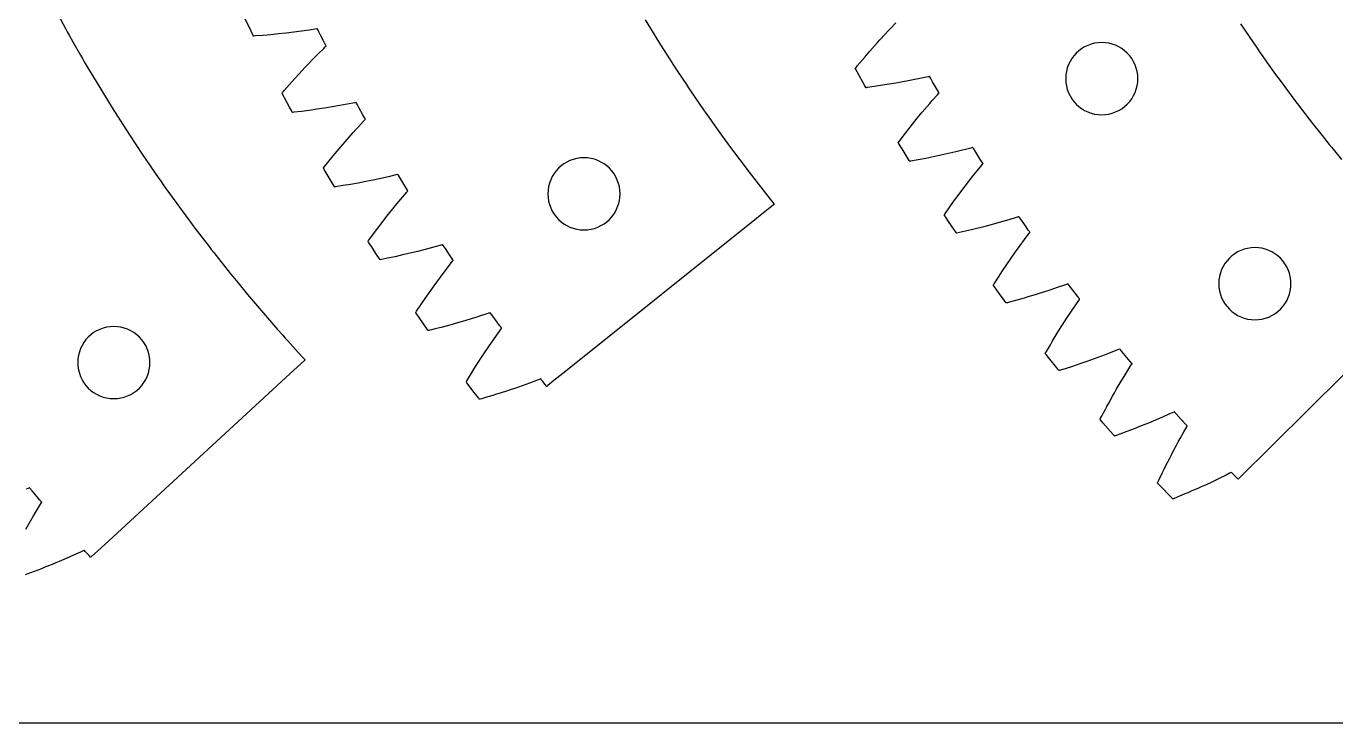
# Model space of a CAD drawing. Extents: x 0 to 264, y 0 to 116.
# Drawn here: x 141.98 to 191.33, y 0.14 to 26.4 of the extents above; entities that cross this region are included whole.
import ezdxf

# ---------------------------------------------------------------- set-up
doc = ezdxf.new("R2010")
doc.units = 0
doc.layers.add('Layer_1', color=7, linetype='CONTINUOUS')

msp = doc.modelspace()

# ---------------------------------------------------------------- linework, layer by layer
at = {"layer": 'Layer_1', "color": 7}
for points in [[(264.018471, 0.141992), (264.018471, 115.786301), (176.058963, 115.786301), (0.139999, 115.786301), (0.139999, 0.141992), (88.099499, 0.141992), (264.018471, 0.141992)], [(143.175276, 26.826811), (143.452791, 26.318072), (143.522336, 26.190863), (143.592844, 26.064444), (143.736004, 25.812417), (144.022304, 25.308512), (144.093777, 25.182652), (144.16718, 25.057927), (144.314587, 24.808443), (144.609498, 24.309508), (145.215325, 23.32123), (145.839801, 22.344564), (146.160024, 21.861345), (146.320191, 21.619755), (146.400353, 21.499017), (146.482466, 21.379417), (146.81097, 20.901784), (146.975172, 20.663005), (147.05827, 20.543963), (147.142273, 20.426017), (147.478925, 19.954105), (147.647282, 19.718079), (147.81911, 19.484693), (148.163774, 19.018538), (148.33657, 18.785809), (148.51286, 18.555677), (148.865421, 18.095395), (148.953324, 17.980341), (149.043159, 17.866323), (149.223309, 17.639276), (149.58371, 17.185098), (149.674509, 17.071854), (149.766254, 16.959879), (149.950286, 16.735913), (150.318292, 16.28788), (150.693366, 15.845742), (151.069517, 15.404451), (151.452603, 14.969149), (151.644144, 14.751555), (151.739792, 14.642759), (151.837057, 14.535195), (152.22748, 14.10644), (152.422708, 13.892008), (152.471961, 13.838061), (152.484528, 13.82456), (152.486055, 13.822886), (152.485457, 13.821306), (152.482135, 13.818244), (152.475455, 13.8121), (152.448407, 13.788006), (152.341775, 13.689705), (151.915309, 13.296601), (145.092282, 7.007129), (144.665816, 6.614025), (144.452631, 6.417426), (144.425583, 6.393332), (144.412087, 6.380813), (144.410427, 6.379851), (144.408881, 6.381507), (144.405833, 6.384838), (144.399672, 6.391501), (144.350421, 6.444522), (144.252168, 6.551106), (144.202918, 6.604107), (144.178745, 6.631088), (144.166215, 6.643607), (144.149786, 6.636097), (144.017726, 6.576354), (143.753648, 6.456175), (143.62161, 6.396431), (143.488221, 6.339558), (143.221323, 6.225659), (143.087818, 6.168805), (142.953365, 6.113859), (142.683862, 6.006313), (142.549121, 5.952349), (142.413606, 5.90031), (142.141592, 5.799218), (142.005578, 5.749104), (141.937986, 5.724048)], [(165.297513, 26.645117), (165.60034, 26.150804), (165.751705, 25.903724), (165.906814, 25.658956), (166.21806, 25.169961), (166.374135, 24.925751), (166.533917, 24.683968), (166.853444, 24.200383), (166.933626, 24.079434), (167.014751, 23.959544), (167.178685, 23.720476), (167.506438, 23.24238), (167.588528, 23.123147), (167.672552, 23.005009), (167.840443, 22.768696), (168.176304, 22.296205), (168.519579, 21.829085), (168.863953, 21.362758), (169.215644, 20.901917), (169.391547, 20.671499), (169.479451, 20.556231), (169.569285, 20.442233), (169.928721, 19.987365), (170.108465, 19.75993), (170.153875, 19.703076), (170.16548, 19.688613), (170.166868, 19.68684), (170.165731, 19.685359), (170.162197, 19.682508), (170.155131, 19.676864), (170.127117, 19.653733), (170.013901, 19.563137), (169.560965, 19.200695), (162.314774, 13.401336), (161.861935, 13.038912), (161.635525, 12.857621), (161.607511, 12.83451), (161.59303, 12.822916), (161.591388, 12.822705), (161.58998, 12.824477), (161.58714, 12.828002), (161.581485, 12.835069), (161.536095, 12.891942), (161.445276, 13.005091), (161.399886, 13.061944), (161.377664, 13.089873), (161.366079, 13.103372), (161.348682, 13.097036), (161.212784, 13.045959), (160.940885, 12.944484), (160.804967, 12.893407), (160.667889, 12.845237), (160.393676, 12.749807), (160.256598, 12.702585), (160.118671, 12.657286), (159.842217, 12.568634), (159.703979, 12.52432), (159.565165, 12.48191), (159.286685, 12.399981), (159.147502, 12.359516), (159.077959, 12.339275), (159.069253, 12.336712), (159.064906, 12.335423), (159.062725, 12.334807), (159.061026, 12.335654), (159.050409, 12.350098), (159.028206, 12.379006), (158.851318, 12.608656), (158.674446, 12.838306), (158.585597, 12.953168), (158.563375, 12.982095), (158.557855, 12.989261), (158.555111, 12.992862), (158.556483, 12.996655), (158.565923, 13.012084), (158.603592, 13.073753), (158.754668, 13.321061), (158.830002, 13.444689), (158.907288, 13.567467), (159.22189, 14.054229), (159.547518, 14.53377), (159.884229, 15.005682), (159.889498, 15.013079), (159.892145, 15.016757), (159.889517, 15.020417), (159.8789, 15.034861), (159.857663, 15.063769), (159.814204, 15.12257), (159.72821, 15.239263), (159.556188, 15.472571), (159.470214, 15.589284), (159.464827, 15.596562), (159.45643, 15.594406), (159.439034, 15.588782), (159.404281, 15.577208), (159.335684, 15.555059), (159.059809, 15.465425), (158.921882, 15.420145), (158.783164, 15.377736), (158.505167, 15.293882), (158.366178, 15.252455), (158.226687, 15.212935), (157.946756, 15.135838), (157.806802, 15.0973), (157.666538, 15.059705), (157.384871, 14.98937), (157.244048, 14.954665), (157.173521, 14.937331), (157.138768, 14.928531), (157.130042, 14.926567), (157.124809, 14.933961), (157.114192, 14.948425), (156.947071, 15.185317), (156.779973, 15.422189), (156.696895, 15.540615), (156.655366, 15.599393), (156.652762, 15.60311), (156.651698, 15.604959), (156.652953, 15.606827), (156.657994, 15.614359), (156.667646, 15.629766), (156.687957, 15.659656), (157.011345, 16.140718), (157.345563, 16.614386), (157.690789, 17.080137), (158.046747, 17.537817), (158.06895, 17.566725), (158.07173, 17.570306), (158.071941, 17.572118), (158.070688, 17.574006), (158.065608, 17.581516), (158.055956, 17.596942), (158.015392, 17.656686), (157.934245, 17.776865), (157.772165, 18.017106), (157.69104, 18.137285), (157.670748, 18.167158), (157.669281, 18.168504), (157.667099, 18.167869), (157.662736, 18.166676), (157.65399, 18.164209), (157.636614, 18.159318), (157.567071, 18.140039), (157.287623, 18.061963), (157.14794, 18.02246), (157.007695, 17.984885), (156.726396, 17.912605), (156.444942, 17.84223), (156.162098, 17.776709), (155.87908, 17.712154), (155.594713, 17.653353), (155.310324, 17.594594), (155.152877, 17.837147), (154.995914, 18.080759), (154.917682, 18.202574), (154.878083, 18.26328), (154.868412, 18.278707), (154.863506, 18.286315), (154.861054, 18.290128), (154.859838, 18.292036), (154.860072, 18.293904), (154.881326, 18.322812), (155.224043, 18.790296), (155.577664, 19.249709), (155.941827, 19.700805), (156.316147, 20.143637), (156.339314, 20.171562), (156.350899, 20.185064), (156.35677, 20.191978), (156.359702, 20.195424), (156.361153, 20.197157), (156.360185, 20.199065), (156.322519, 20.260733), (156.246218, 20.384186), (156.094371, 20.631015), (156.018052, 20.754467), (155.998745, 20.785283), (155.989246, 20.800709), (155.984516, 20.808434), (155.983319, 20.810358), (155.981425, 20.81059), (155.977006, 20.809531), (155.906495, 20.79316), (155.624059, 20.726677), (155.341331, 20.661136), (155.057328, 20.601393), (154.773249, 20.541632), (154.487914, 20.488631), (154.202559, 20.435627), (153.916067, 20.389387), (153.629479, 20.343125), (153.611117, 20.340216), (153.602179, 20.338754), (153.599978, 20.338483), (153.598818, 20.340427), (153.59654, 20.344339), (153.578199, 20.375172), (153.541496, 20.437822), (153.468073, 20.562818), (153.321439, 20.812805), (153.248035, 20.937779), (153.211332, 21.000429), (153.192971, 21.031265), (153.183802, 21.046672), (153.17934, 21.054492), (153.185018, 21.061559), (153.54694, 21.514503), (153.919214, 21.958972), (154.30143, 22.394946), (154.398523, 22.502588), (154.496832, 22.609073), (154.69353, 22.82214), (154.742763, 22.875161), (154.755331, 22.888643), (154.760428, 22.895422), (154.756008, 22.903338), (154.738632, 22.935136), (154.668104, 23.06167), (154.526779, 23.314663), (154.456288, 23.441158), (154.420533, 23.504771), (154.411711, 23.520197), (154.409315, 23.523761), (154.404856, 23.522895), (154.395955, 23.521179), (154.3602, 23.514304), (154.075155, 23.459395), (153.789995, 23.405431), (153.503715, 23.357225), (153.217395, 23.309058), (152.930149, 23.267611), (152.642768, 23.226164), (152.354633, 23.190516), (152.066382, 23.155828), (152.030647, 23.151516), (152.012286, 23.149357), (152.010045, 23.149109), (152.008405, 23.149995), (152.006283, 23.153999), (152.002033, 23.161992), (151.968228, 23.225605), (151.900616, 23.353564), (151.628602, 23.865307), (151.620087, 23.881698), (151.630727, 23.89518), (151.65488, 23.92216), (151.7022, 23.97707), (151.797825, 24.086464), (151.988133, 24.305232), (152.378167, 24.734275), (152.477174, 24.840181), (152.577453, 24.944934), (152.777972, 25.15434), (152.879004, 25.258341), (152.981697, 25.360687), (153.18714, 25.565278), (153.238321, 25.616335), (153.264424, 25.642356), (153.276994, 25.654895), (153.269137, 25.671283), (153.203456, 25.800609), (153.072863, 26.059266), (153.007181, 26.188571), (152.974342, 26.253169), (152.957891, 26.28593), (152.953839, 26.294018), (152.951792, 26.298062), (152.947737, 26.298198), (152.929376, 26.295539), (152.642305, 26.252167), (152.355211, 26.208795), (152.067195, 26.172163), (151.779137, 26.136513), (151.490406, 26.106642), (151.201597, 26.077714), (151.057006, 26.065195), (150.912302, 26.053641), (150.622895, 26.031472), (150.550476, 26.025887), (150.54142, 26.025176), (150.536885, 26.024849), (150.534934, 26.028913), (150.527114, 26.045301), (150.511648, 26.078081), (150.448865, 26.208756), (150.19859, 26.731437)], [(187.646508, 9.324828), (187.442706, 9.531057), (187.417586, 9.557097), (187.405018, 9.569614), (187.398666, 9.576065), (187.395479, 9.579263), (187.39382, 9.580516), (187.391794, 9.579514), (187.327057, 9.546734), (187.197142, 9.482159), (186.937427, 9.35283), (186.806992, 9.289237), (186.675629, 9.227549), (186.412903, 9.104404), (186.281345, 9.043679), (186.148514, 8.984897), (185.882892, 8.868091), (185.750062, 8.80931), (185.615998, 8.754384), (185.347652, 8.643852), (185.21349, 8.588906), (185.197059, 8.582011), (185.188679, 8.578562), (185.184491, 8.576829), (185.182657, 8.577216), (185.181113, 8.578853), (185.155995, 8.604871), (185.105757, 8.65691), (184.705856, 9.076806), (184.655641, 9.128845), (184.630523, 9.154863), (184.617953, 9.168345), (184.611718, 9.174912), (184.610155, 9.176549), (184.609864, 9.178397), (184.611814, 9.182501), (184.673615, 9.313367), (184.797931, 9.575103), (184.859772, 9.705972), (184.924486, 9.835588), (185.054982, 10.094242), (185.120664, 10.223568), (185.188296, 10.351855), (185.324967, 10.607331), (185.393525, 10.735098), (185.463107, 10.862115), (185.60586, 11.114337), (185.677353, 11.240369), (185.713071, 11.30302), (185.721972, 11.318429), (185.726451, 11.326326), (185.727571, 11.32829), (185.726451, 11.329983), (185.723361, 11.333356), (185.699228, 11.360336), (185.503727, 11.574464), (185.308209, 11.788609), (185.258958, 11.842575), (185.246388, 11.856054), (185.243337, 11.859407), (185.241813, 11.861083), (185.239939, 11.86112), (185.231676, 11.857423), (185.198837, 11.842959), (185.066409, 11.784181), (184.801425, 11.66585), (184.668806, 11.607069), (184.534954, 11.551158), (184.267286, 11.439184), (184.133394, 11.383275), (183.998362, 11.330291), (183.728066, 11.224655), (183.592938, 11.171651), (183.456845, 11.121559), (183.18408, 11.022372), (183.047677, 10.973223), (183.013872, 10.960684), (182.996496, 10.954504), (182.992228, 10.952963), (182.990103, 10.952172), (182.988579, 10.953809), (182.982613, 10.960628), (182.935273, 11.015554), (182.553348, 11.451819), (182.457722, 11.560906), (182.446117, 11.574405), (182.443145, 11.577814), (182.445211, 11.581802), (182.449439, 11.589831), (182.466815, 11.621629), (182.50062, 11.685245), (182.635844, 11.941587), (182.703476, 12.069739), (182.773038, 12.196851), (182.914327, 12.449824), (182.984854, 12.576378), (183.057292, 12.702026), (183.204604, 12.951627), (183.352686, 13.20073), (183.505864, 13.446769), (183.582206, 13.569738), (183.620836, 13.631427), (183.640143, 13.662262), (183.649719, 13.677669), (183.651246, 13.681465), (183.64833, 13.68495), (183.6425, 13.691884), (183.456171, 13.913925), (183.269839, 14.135947), (183.223464, 14.191838), (183.200297, 14.219803), (183.188714, 14.233285), (183.172283, 14.226582), (183.037446, 14.172619), (182.767749, 14.065476), (182.632892, 14.011492), (182.496895, 13.961381), (182.224688, 13.860673), (182.088576, 13.810559), (181.951613, 13.762372), (181.67711, 13.667924), (181.53984, 13.620699), (181.402008, 13.57542), (181.125362, 13.487713), (180.987048, 13.443399), (180.917466, 13.42123), (180.90011, 13.416839), (180.888507, 13.431323), (180.866305, 13.459248), (180.502989, 13.911035), (180.412209, 14.023972), (180.389042, 14.051938), (180.383347, 14.058988), (180.380507, 14.06251), (180.380256, 14.064361), (180.381416, 14.066325), (180.390509, 14.081732), (180.427229, 14.144382), (180.573093, 14.394852), (180.645531, 14.520037), (180.719902, 14.644435), (180.871653, 14.89136), (181.024194, 15.137785), (181.181815, 15.381012), (181.339648, 15.624045), (181.503001, 15.86344), (181.666317, 16.102816), (181.671434, 16.110309), (181.674002, 16.114065), (181.671762, 16.117666), (181.661105, 16.13211), (181.638902, 16.161018), (181.594478, 16.218834), (181.505609, 16.333718), (181.32874, 16.563365), (181.239891, 16.67823), (181.234348, 16.685412), (181.226104, 16.683488), (181.208708, 16.677519), (181.174904, 16.665942), (181.106307, 16.641829), (180.832382, 16.546438), (180.695419, 16.498251), (180.557591, 16.452971), (180.281425, 16.363338), (180.143381, 16.318984), (180.00476, 16.276594), (179.726567, 16.193702), (179.587483, 16.152275), (179.447972, 16.11181), (179.167869, 16.035678), (179.027819, 15.998083), (178.958257, 15.978804), (178.923484, 15.96931), (178.914738, 15.966923), (178.909294, 15.974049), (178.898677, 15.988493), (178.554707, 16.455108), (178.468734, 16.571745), (178.425275, 16.630523), (178.422571, 16.634164), (178.421239, 16.635993), (178.4223, 16.637881), (178.427185, 16.645526), (178.43682, 16.660955), (178.456147, 16.691768), (178.612357, 16.935882), (178.76932, 17.179496), (178.931305, 17.419853), (179.093481, 17.659999), (179.26118, 17.896408), (179.42886, 18.132817), (179.601848, 18.365433), (179.775144, 18.597778), (179.7964, 18.626706), (179.799104, 18.630347), (179.799702, 18.632156), (179.79841, 18.634005), (179.793178, 18.641402), (179.782538, 18.655865), (179.741009, 18.714644), (179.657934, 18.83309), (179.490853, 19.069962), (179.407775, 19.188408), (179.386498, 19.218278), (179.385166, 19.219991), (179.382984, 19.219319), (179.378641, 19.21801), (179.369954, 19.215371), (179.352578, 19.210093), (179.283035, 19.188887), (179.005326, 19.105053), (178.866413, 19.062644), (178.727018, 19.022179), (178.167374, 18.867987), (177.604333, 18.726509), (177.038181, 18.597855), (177.036366, 18.598337), (177.03509, 18.600206), (177.032542, 18.603959), (177.027484, 18.611472), (177.017832, 18.626898), (176.997541, 18.656769), (176.956997, 18.716512), (176.875849, 18.836691), (176.713769, 19.076952), (176.632622, 19.197111), (176.592041, 19.256875), (176.572734, 19.286745), (176.593991, 19.316618), (176.760299, 19.55399), (176.926838, 19.791245), (177.098765, 20.024536), (177.270712, 20.257863), (177.447869, 20.487321), (177.625319, 20.716488), (177.80738, 20.942094), (177.990254, 21.167005), (178.013422, 21.194968), (178.025007, 21.209415), (178.030722, 21.216442), (178.033578, 21.219967), (178.035006, 21.22172), (178.034388, 21.223588), (177.99481, 21.284294), (177.91658, 21.40611), (177.759577, 21.649741), (177.681345, 21.771559), (177.662038, 21.802392), (177.652367, 21.817818), (177.647481, 21.825407), (177.646248, 21.827332), (177.64451, 21.827891), (177.640107, 21.826776), (177.569599, 21.80846), (177.007212, 21.66438), (176.441758, 21.533127), (175.873404, 21.414701), (175.302446, 21.309736), (175.28505, 21.306463), (175.276112, 21.304846), (175.273891, 21.304402), (175.272579, 21.306076), (175.270222, 21.309928), (175.250896, 21.340784), (175.21321, 21.402469), (175.136929, 21.525905), (174.985062, 21.772694), (174.90878, 21.896146), (174.871095, 21.957834), (174.851768, 21.98867), (174.842269, 22.004077), (174.837539, 22.011801), (174.842771, 22.019023), (175.018965, 22.249249), (175.195159, 22.479477), (175.376372, 22.705754), (175.55795, 22.931747), (175.744107, 23.15398), (175.931014, 23.375541), (176.025677, 23.485184), (176.121283, 23.59371), (176.313425, 23.810824), (176.361711, 23.864807), (176.373293, 23.878289), (176.378661, 23.885124), (176.374067, 23.892945), (176.355725, 23.92378), (176.282302, 24.048774), (176.135688, 24.29878), (176.062282, 24.423774), (176.025581, 24.486404), (176.016409, 24.501831), (176.014092, 24.505683), (176.009673, 24.50474), (176.000771, 24.502813), (175.965053, 24.495227), (175.397281, 24.374182), (174.826862, 24.266057), (174.254089, 24.171628), (173.679231, 24.089699), (173.643513, 24.084653), (173.625171, 24.08211), (173.621099, 24.082321), (173.618858, 24.086273), (173.614438, 24.094166), (173.57872, 24.157782), (173.508193, 24.28422), (173.366887, 24.537193), (173.225562, 24.790146), (173.216737, 24.805572), (173.216584, 24.80746), (173.218032, 24.809213), (173.220947, 24.812698), (173.226738, 24.819633), (173.249926, 24.847595), (173.296281, 24.903487), (173.389011, 25.014806), (173.574665, 25.237386), (173.764758, 25.456368), (173.955625, 25.674557), (174.052334, 25.782487), (174.150373, 25.889241), (174.346452, 26.10281), (174.445264, 26.208911), (174.545814, 26.313393), (174.746931, 26.522203)], [(187.733562, 26.485938), (187.894598, 26.244906), (188.058975, 26.006205), (188.38779, 25.528784), (188.469882, 25.409491), (188.553945, 25.291237), (188.722375, 25.055308), (189.059298, 24.583588), (189.144306, 24.466008), (189.230279, 24.34951), (189.402805, 24.116586), (189.747835, 23.650719), (190.453363, 22.730581), (190.814147, 22.276675), (190.99449, 22.049723), (191.084307, 21.936284), (191.176072, 21.823827), (191.544502, 21.3762)], [(194.249223, 15.855332), (187.650329, 9.33209)], [(141.962968, 7.445398), (142.254286, 7.94643), (142.557209, 8.440629), (142.561939, 8.448351), (142.564045, 8.452183), (142.561129, 8.455649), (142.549524, 8.469111), (142.526337, 8.497076), (142.479017, 8.552005), (142.385322, 8.662343), (142.197447, 8.883131), (142.103752, 8.993584), (142.097884, 9.000462), (142.089542, 8.997397), (142.07313, 8.990562), (142.039326, 8.97708), (141.971694, 8.950077)]]:
    msp.add_lwpolyline(points, dxfattribs=at)
for points in [[(182.509501, 25.782445), (181.758406, 25.782445), (181.149522, 25.173552), (181.149521, 24.422444)], [(183.471169, 25.384119), (183.216117, 25.639169), (182.870195, 25.782452), (182.509501, 25.782445)], [(183.869508, 24.422444), (183.869507, 24.783144), (183.72622, 25.129069), (183.471169, 25.384119)], [(181.149521, 24.422444), (181.149524, 23.671338), (181.758407, 23.062447), (182.509501, 23.062447)], [(183.471168, 23.460772), (183.726219, 23.715821), (183.869506, 24.061746), (183.869508, 24.422444)], [(182.509501, 23.062447), (182.870194, 23.06244), (183.216116, 23.205722), (183.471168, 23.460772)], [(162.99631, 21.441325), (162.245214, 21.441325), (161.636331, 20.832433), (161.636329, 20.081325)], [(163.957977, 21.042999), (163.702926, 21.29805), (163.357003, 21.441332), (162.99631, 21.441325)], [(164.356316, 20.081325), (164.356315, 20.442024), (164.213028, 20.787949), (163.957977, 21.042999)], [(161.636329, 20.081325), (161.636332, 19.330218), (162.245215, 18.721327), (162.99631, 18.721327)], [(163.957976, 19.119652), (164.213027, 19.374702), (164.356315, 19.720626), (164.356316, 20.081325)], [(162.99631, 18.721327), (163.357003, 18.72132), (163.702925, 18.864602), (163.957976, 19.119652)], [(188.278239, 18.054377), (187.527144, 18.054376), (186.91826, 17.445484), (186.918259, 16.694376)], [(189.239907, 17.65605), (188.984855, 17.911101), (188.638933, 18.054383), (188.278239, 18.054377)], [(189.638246, 16.694376), (189.638245, 17.055075), (189.494958, 17.401), (189.239907, 17.65605)], [(186.918259, 16.694376), (186.918262, 15.943269), (187.527145, 15.334378), (188.278239, 15.334378)], [(189.239906, 15.732703), (189.494957, 15.987753), (189.638244, 16.333677), (189.638246, 16.694376)], [(188.278239, 15.334378), (188.638932, 15.334371), (188.984854, 15.477653), (189.239906, 15.732703)], [(145.279008, 15.080652), (144.527913, 15.080651), (143.919029, 14.471759), (143.919027, 13.720651)], [(146.240675, 14.682326), (145.985624, 14.937376), (145.639702, 15.080658), (145.279008, 15.080652)], [(146.639015, 13.720651), (146.639014, 14.08135), (146.495727, 14.427276), (146.240675, 14.682326)], [(143.919027, 13.720651), (143.919031, 12.969544), (144.527914, 12.360654), (145.279008, 12.360653)], [(146.240674, 12.758978), (146.495726, 13.014028), (146.639013, 13.359952), (146.639015, 13.720651)], [(145.279008, 12.360653), (145.639701, 12.360647), (145.985623, 12.503929), (146.240674, 12.758978)]]:
    msp.add_open_spline(points, degree=3, dxfattribs=at)

doc.saveas('drawing.dxf')
